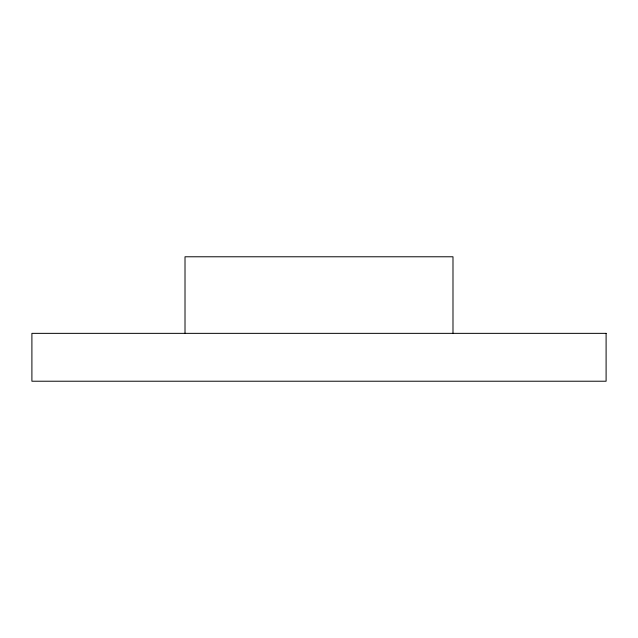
<?xml version="1.0" encoding="UTF-8"?>
<svg xmlns="http://www.w3.org/2000/svg" width="638" height="638" viewBox="0 0 638 638"><rect width="100%" height="100%" fill="white"/><g stroke="black" fill="none" stroke-linecap="round" stroke-linejoin="round"><path stroke-width="0.96" d="M452.988 333.355L452.988 256.779L185.012 256.779L185.012 333.355M606.1 333.355L31.9 333.355L31.9 381.221L606.1 381.221L606.1 333.355"/></g></svg>
